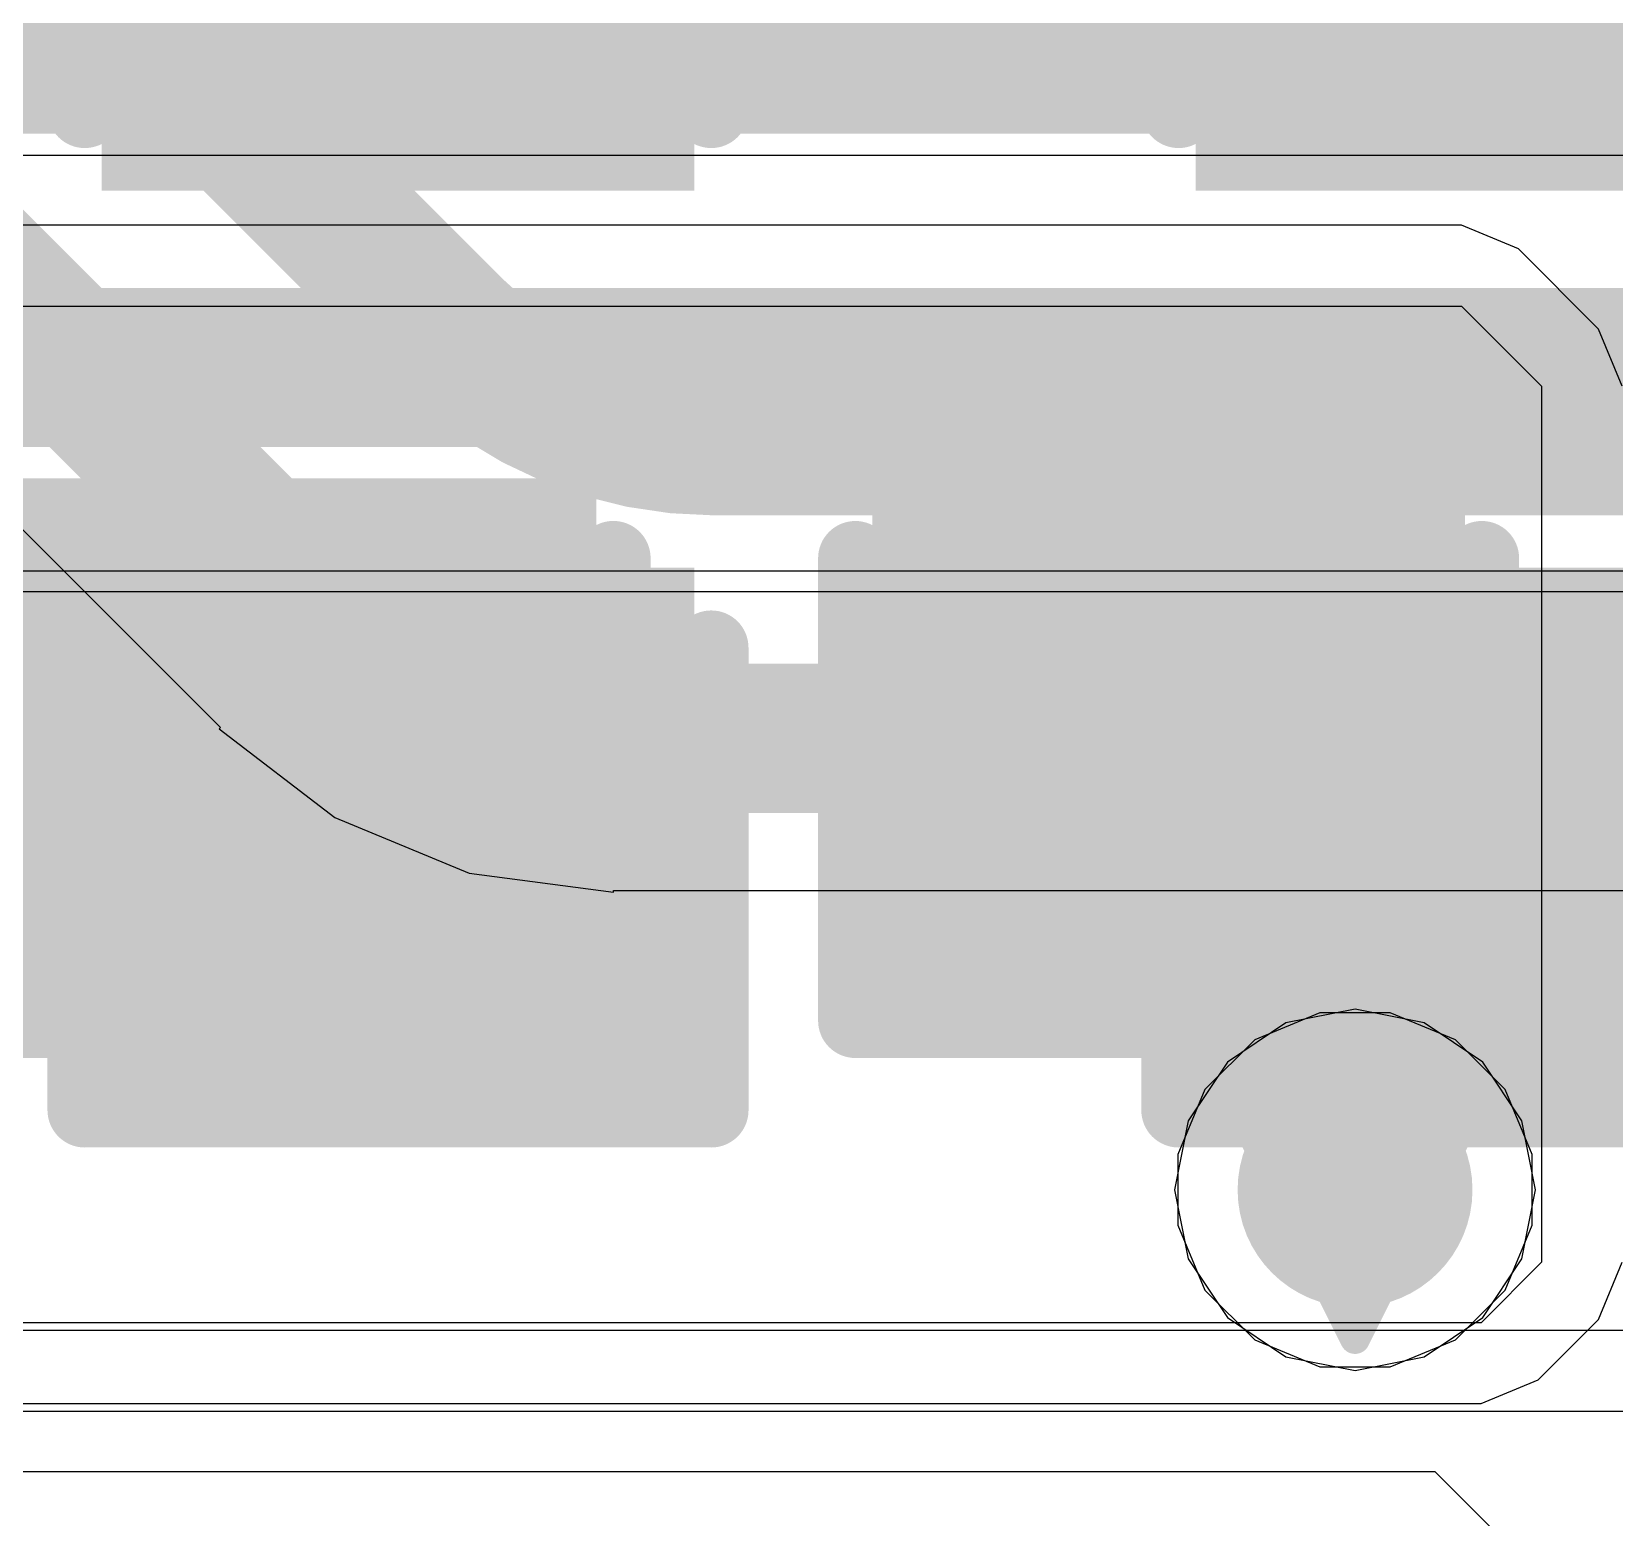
# Model space of a CAD drawing. Header units: inches. Extents: x -6 to 284, y -12 to 154.
# Drawn here: x 40.923 to 43.618, y 16.033 to 18.563 of the extents above; entities that cross this region are included whole.
import ezdxf

# ---------------------------------------------------------------- set-up
doc = ezdxf.new("R2010")
doc.units = ezdxf.units.IN
for name, color, linetype in [('Bottom Layer', 5, 'Continuous'), ('Bottom Overlay', 54, 'Continuous'), ('Bottom Paste', 16, 'Continuous'), ('Bottom Solder', 6, 'Continuous'), ('Drill Drawing', 1, 'Continuous'), ('GND-1', 16, 'Continuous'), ('GND-2', 90, 'Continuous'), ('GND-3', 216, 'Continuous'), ('GND-4', 54, 'Continuous'), ('PWR-1', 156, 'Continuous'), ('PWR-2', 130, 'Continuous'), ('Signal L1', 76, 'Continuous'), ('Signal L2', 6, 'Continuous'), ('Top Layer', 1, 'Continuous'), ('Top Overlay', 2, 'Continuous'), ('Top Paste', 8, 'Continuous'), ('Top Solder', 216, 'Continuous'), ('Via Holes', 16, 'Continuous')]:
    doc.layers.add(name, color=color, linetype=linetype)

# ---------------------------------------------------------------- blocks, each defined once
blk = doc.blocks.new('C___0603_B_409')
at = {"layer": 'Bottom Layer'}
for points in [[(-1.143, -0.4445), (-1.143, 0.4445), (-0.381, 0.4445), (-0.381, -0.4445)], [(0.381, -0.4445), (0.381, 0.4445), (1.143, 0.4445), (1.143, -0.4445)]]:
    blk.add_hatch(color=5, dxfattribs=at).paths.add_polyline_path(points)
at = {"layer": 'Bottom Paste'}
for points in [[(-1.143, -0.4445), (-1.143, 0.4445), (-0.381, 0.4445), (-0.381, -0.4445)], [(0.381, -0.4445), (0.381, 0.4445), (1.143, 0.4445), (1.143, -0.4445)]]:
    blk.add_hatch(color=16, dxfattribs=at).paths.add_polyline_path(points)
at = {"layer": 'Bottom Solder'}
for points in [[(-1.203, -0.5045), (-1.203, 0.5045), (-0.321, 0.5045), (-0.321, -0.5045)], [(0.321, -0.5045), (0.321, 0.5045), (1.203, 0.5045), (1.203, -0.5045)]]:
    blk.add_hatch(color=6, dxfattribs=at).paths.add_polyline_path(points)
at = {"layer": 'Bottom Overlay'}
for points in [[(-0.4572, 0.5334, 0.127, 0.127, 0), (-1.2446, 0.5334, 0.127, 0.127, 0)], [(1.2446, 0.5334, 0.127, 0.127, 0), (0.4572, 0.5334, 0.127, 0.127, 0)], [(1.2446, -0.5334, 0.127, 0.127, 0), (1.2446, 0.5334, 0.127, 0.127, 0)], [(-0.4572, -0.5334, 0.127, 0.127, 0), (-1.2446, -0.5334, 0.127, 0.127, 0)], [(1.2446, -0.5334, 0.127, 0.127, 0), (0.4572, -0.5334, 0.127, 0.127, 0)]]:
    blk.add_lwpolyline(points, format="xyseb", dxfattribs=at)
for points in [[(-0.4889, 0.5334, 0.0635, 0.0635, 1), (-0.4254, 0.5334, 0.0635, 0.0635, 1)], [(0.4255, 0.5334, 0.0635, 0.0635, 1), (0.489, 0.5334, 0.0635, 0.0635, 1)], [(1.2129, 0.5334, 0.0635, 0.0635, 1), (1.2764, 0.5334, 0.0635, 0.0635, 1)], [(1.2129, 0.5334, 0.0635, 0.0635, 1), (1.2764, 0.5334, 0.0635, 0.0635, 1)], [(-0.4889, -0.5334, 0.0635, 0.0635, 1), (-0.4254, -0.5334, 0.0635, 0.0635, 1)], [(0.4255, -0.5334, 0.0635, 0.0635, 1), (0.489, -0.5334, 0.0635, 0.0635, 1)], [(1.2129, -0.5334, 0.0635, 0.0635, 1), (1.2764, -0.5334, 0.0635, 0.0635, 1)], [(1.2129, -0.5334, 0.0635, 0.0635, 1), (1.2764, -0.5334, 0.0635, 0.0635, 1)]]:
    blk.add_lwpolyline(points, format="xyseb", close=True, dxfattribs=at)
blk = doc.blocks.new('C___0603_B_413')
at = {"layer": 'Bottom Layer'}
for points in [[(-1.143, -0.4445), (-1.143, 0.4445), (-0.381, 0.4445), (-0.381, -0.4445)], [(0.381, -0.4445), (0.381, 0.4445), (1.143, 0.4445), (1.143, -0.4445)]]:
    blk.add_hatch(color=5, dxfattribs=at).paths.add_polyline_path(points)
at = {"layer": 'Bottom Paste'}
for points in [[(-1.143, -0.4445), (-1.143, 0.4445), (-0.381, 0.4445), (-0.381, -0.4445)], [(0.381, -0.4445), (0.381, 0.4445), (1.143, 0.4445), (1.143, -0.4445)]]:
    blk.add_hatch(color=16, dxfattribs=at).paths.add_polyline_path(points)
at = {"layer": 'Bottom Solder'}
for points in [[(-1.203, -0.5045), (-1.203, 0.5045), (-0.321, 0.5045), (-0.321, -0.5045)], [(0.321, -0.5045), (0.321, 0.5045), (1.203, 0.5045), (1.203, -0.5045)]]:
    blk.add_hatch(color=6, dxfattribs=at).paths.add_polyline_path(points)
at = {"layer": 'Bottom Overlay'}
for points in [[(-0.4572, 0.5334, 0.127, 0.127, 0), (-1.2446, 0.5334, 0.127, 0.127, 0)], [(1.2446, 0.5334, 0.127, 0.127, 0), (0.4572, 0.5334, 0.127, 0.127, 0)], [(1.2446, -0.5334, 0.127, 0.127, 0), (1.2446, 0.5334, 0.127, 0.127, 0)]]:
    blk.add_lwpolyline(points, format="xyseb", dxfattribs=at)
for points in [[(-0.4889, 0.5334, 0.0635, 0.0635, 1), (-0.4254, 0.5334, 0.0635, 0.0635, 1)], [(0.4254, 0.5334, 0.0635, 0.0635, 1), (0.4889, 0.5334, 0.0635, 0.0635, 1)], [(1.2128, 0.5334, 0.0635, 0.0635, 1), (1.2764, 0.5334, 0.0635, 0.0635, 1)], [(1.2128, 0.5334, 0.0635, 0.0635, 1), (1.2764, 0.5334, 0.0635, 0.0635, 1)]]:
    blk.add_lwpolyline(points, format="xyseb", close=True, dxfattribs=at)
blk = doc.blocks.new('C___0603_450')
at = {"layer": 'Top Layer'}
for points in [[(-0.381, 0.4445), (-0.381, -0.4445), (-1.143, -0.4445), (-1.143, 0.4445)], [(1.143, 0.4445), (1.143, -0.4445), (0.381, -0.4445), (0.381, 0.4445)]]:
    blk.add_hatch(color=1, dxfattribs=at).paths.add_polyline_path(points)
at = {"layer": 'Top Paste'}
for points in [[(-0.381, 0.4445), (-0.381, -0.4445), (-1.143, -0.4445), (-1.143, 0.4445)], [(1.143, 0.4445), (1.143, -0.4445), (0.381, -0.4445), (0.381, 0.4445)]]:
    blk.add_hatch(color=8, dxfattribs=at).paths.add_polyline_path(points)
at = {"layer": 'Top Solder'}
for points in [[(-0.321, 0.5045), (-0.321, -0.5045), (-1.203, -0.5045), (-1.203, 0.5045)], [(1.203, 0.5045), (1.203, -0.5045), (0.321, -0.5045), (0.321, 0.5045)]]:
    blk.add_hatch(color=216, dxfattribs=at).paths.add_polyline_path(points)
at = {"layer": 'Top Overlay'}
for points in [[(1.2446, -0.5334, 0.127, 0.127, 0), (1.2446, 0.5334, 0.127, 0.127, 0)], [(-0.4572, -0.5334, 0.127, 0.127, 0), (-1.2446, -0.5334, 0.127, 0.127, 0)], [(1.2446, -0.5334, 0.127, 0.127, 0), (0.4572, -0.5334, 0.127, 0.127, 0)]]:
    blk.add_lwpolyline(points, format="xyseb", dxfattribs=at)
for points in [[(-0.4889, -0.5334, 0.0635, 0.0635, 1), (-0.4254, -0.5334, 0.0635, 0.0635, 1)], [(0.4254, -0.5334, 0.0635, 0.0635, 1), (0.4889, -0.5334, 0.0635, 0.0635, 1)], [(1.2128, -0.5334, 0.0635, 0.0635, 1), (1.2764, -0.5334, 0.0635, 0.0635, 1)], [(1.2128, -0.5334, 0.0635, 0.0635, 1), (1.2764, -0.5334, 0.0635, 0.0635, 1)]]:
    blk.add_lwpolyline(points, format="xyseb", close=True, dxfattribs=at)
blk = doc.blocks.new('C___0603_451')
at = {"layer": 'Top Layer'}
for points in [[(-0.381, 0.4445), (-0.381, -0.4445), (-1.143, -0.4445), (-1.143, 0.4445)], [(1.143, 0.4445), (1.143, -0.4445), (0.381, -0.4445), (0.381, 0.4445)]]:
    blk.add_hatch(color=1, dxfattribs=at).paths.add_polyline_path(points)
at = {"layer": 'Top Paste'}
for points in [[(-0.381, 0.4445), (-0.381, -0.4445), (-1.143, -0.4445), (-1.143, 0.4445)], [(1.143, 0.4445), (1.143, -0.4445), (0.381, -0.4445), (0.381, 0.4445)]]:
    blk.add_hatch(color=8, dxfattribs=at).paths.add_polyline_path(points)
at = {"layer": 'Top Solder'}
for points in [[(-0.321, 0.5045), (-0.321, -0.5045), (-1.203, -0.5045), (-1.203, 0.5045)], [(1.203, 0.5045), (1.203, -0.5045), (0.321, -0.5045), (0.321, 0.5045)]]:
    blk.add_hatch(color=216, dxfattribs=at).paths.add_polyline_path(points)
at = {"layer": 'Top Overlay'}
for points in [[(-0.4572, 0.5334, 0.127, 0.127, 0), (-1.2446, 0.5334, 0.127, 0.127, 0)], [(1.2446, 0.5334, 0.127, 0.127, 0), (0.4572, 0.5334, 0.127, 0.127, 0)], [(1.2446, -0.5334, 0.127, 0.127, 0), (1.2446, 0.5334, 0.127, 0.127, 0)], [(-0.4572, -0.5334, 0.127, 0.127, 0), (-1.2446, -0.5334, 0.127, 0.127, 0)], [(1.2446, -0.5334, 0.127, 0.127, 0), (0.4572, -0.5334, 0.127, 0.127, 0)]]:
    blk.add_lwpolyline(points, format="xyseb", dxfattribs=at)
for points in [[(-0.4889, 0.5334, 0.0635, 0.0635, 1), (-0.4254, 0.5334, 0.0635, 0.0635, 1)], [(0.4254, 0.5334, 0.0635, 0.0635, 1), (0.4889, 0.5334, 0.0635, 0.0635, 1)], [(1.2128, 0.5334, 0.0635, 0.0635, 1), (1.2764, 0.5334, 0.0635, 0.0635, 1)], [(1.2128, 0.5334, 0.0635, 0.0635, 1), (1.2764, 0.5334, 0.0635, 0.0635, 1)], [(-0.4889, -0.5334, 0.0635, 0.0635, 1), (-0.4254, -0.5334, 0.0635, 0.0635, 1)], [(0.4254, -0.5334, 0.0635, 0.0635, 1), (0.4889, -0.5334, 0.0635, 0.0635, 1)], [(1.2128, -0.5334, 0.0635, 0.0635, 1), (1.2764, -0.5334, 0.0635, 0.0635, 1)], [(1.2128, -0.5334, 0.0635, 0.0635, 1), (1.2764, -0.5334, 0.0635, 0.0635, 1)]]:
    blk.add_lwpolyline(points, format="xyseb", close=True, dxfattribs=at)

msp = doc.modelspace()

# ---------------------------------------------------------------- hatches: boundary and pattern name
at = {"layer": 'Bottom Layer'}
h = msp.add_hatch(color=5, dxfattribs=at)
edge = h.paths.add_edge_path()
edge.add_arc((43.1763, 16.591), 0.2, 0, 360)
at = {"layer": 'GND-1'}
h = msp.add_hatch(color=16, dxfattribs=at)
edge = h.paths.add_edge_path()
edge.add_arc((43.1763, 16.591), 0.2, 0, 360)
at = {"layer": 'GND-2'}
h = msp.add_hatch(color=90, dxfattribs=at)
edge = h.paths.add_edge_path()
edge.add_arc((43.1763, 16.591), 0.2, 0, 360)
at = {"layer": 'GND-3'}
h = msp.add_hatch(color=216, dxfattribs=at)
edge = h.paths.add_edge_path()
edge.add_arc((43.1763, 16.591), 0.2, 0, 360)
at = {"layer": 'GND-4'}
h = msp.add_hatch(color=54, dxfattribs=at)
edge = h.paths.add_edge_path()
edge.add_arc((43.1763, 16.591), 0.2, 0, 360)
at = {"layer": 'PWR-1'}
h = msp.add_hatch(color=156, dxfattribs=at)
edge = h.paths.add_edge_path()
edge.add_arc((43.1763, 16.591), 0.2, 0, 360)
at = {"layer": 'PWR-2'}
h = msp.add_hatch(color=130, dxfattribs=at)
edge = h.paths.add_edge_path()
edge.add_arc((43.1763, 16.591), 0.2, 0, 360)
at = {"layer": 'Signal L1'}
h = msp.add_hatch(color=76, dxfattribs=at)
edge = h.paths.add_edge_path()
edge.add_arc((43.1763, 16.591), 0.2, 0, 360)
at = {"layer": 'Signal L2'}
h = msp.add_hatch(color=6, dxfattribs=at)
edge = h.paths.add_edge_path()
edge.add_arc((43.1763, 16.591), 0.2, 0, 360)
at = {"layer": 'Top Layer'}
h = msp.add_hatch(color=1, dxfattribs=at)
edge = h.paths.add_edge_path()
edge.add_arc((43.1763, 16.591), 0.2, 0, 360)
at = {"layer": 'Via Holes'}
h = msp.add_hatch(color=7, dxfattribs=at)
edge = h.paths.add_edge_path()
edge.add_arc((43.1763, 16.591), 0.1, 0, 360)

# ---------------------------------------------------------------- linework, layer by layer
at = {"layer": 'Bottom Layer'}
for p, q in [((43.3573, 18.2333), (40.8848, 18.2333)), ((43.4545, 18.193), (43.3573, 18.2333)), ((43.3573, 18.2333), (43.3573, 18.2333)), ((43.591, 18.0565), (43.4545, 18.193)), ((40.8278, 18.0958), (43.3573, 18.0958)), ((43.3573, 18.0958), (43.4938, 17.9593)), ((43.6313, 17.9593), (43.591, 18.0565)), ((43.4938, 17.9593), (43.4938, 16.4676)), ((43.4938, 16.4676), (43.3908, 16.3646)), ((43.591, 16.3704), (43.6313, 16.4676)), ((43.3908, 16.3646), (38.9085, 16.3645)), ((43.488, 16.2673), (43.591, 16.3704)), ((43.3908, 16.2271), (43.488, 16.2673)), ((38.9689, 16.2271), (43.3907, 16.2271)), ((43.3907, 16.2271), (43.3908, 16.2271))]:
    msp.add_line(p, q, dxfattribs=at)
at = {"layer": 'Drill Drawing'}
for points in [[(42.9223, 16.845, 0.0508, 0.0508, 0), (43.4303, 16.845, 0.0508, 0.0508, 0)], [(42.9223, 16.845, 0.0508, 0.0508, 0), (43.1763, 16.337, 0.0508, 0.0508, 0)], [(43.1763, 16.337, 0.0508, 0.0508, 0), (43.4303, 16.845, 0.0508, 0.0508, 0)]]:
    msp.add_lwpolyline(points, format="xyseb", dxfattribs=at)
for points in [[(42.9096, 16.845, 0.0254, 0.0254, 1), (42.935, 16.845, 0.0254, 0.0254, 1)], [(42.9096, 16.845, 0.0254, 0.0254, 1), (42.935, 16.845, 0.0254, 0.0254, 1)], [(43.4176, 16.845, 0.0254, 0.0254, 1), (43.443, 16.845, 0.0254, 0.0254, 1)], [(43.4176, 16.845, 0.0254, 0.0254, 1), (43.443, 16.845, 0.0254, 0.0254, 1)], [(43.1636, 16.337, 0.0254, 0.0254, 1), (43.189, 16.337, 0.0254, 0.0254, 1)], [(43.1636, 16.337, 0.0254, 0.0254, 1), (43.189, 16.337, 0.0254, 0.0254, 1)]]:
    msp.add_lwpolyline(points, format="xyseb", close=True, dxfattribs=at)
at = {"layer": 'GND-1'}
for p, q in [((43.1163, 16.8926), (43.0055, 16.8466)), ((43.2363, 16.8926), (43.1163, 16.8926)), ((43.3472, 16.8466), (43.2363, 16.8926)), ((43.0055, 16.8466), (42.9207, 16.7618)), ((43.432, 16.7618), (43.3472, 16.8466)), ((42.9207, 16.7618), (42.8747, 16.651)), ((43.4779, 16.651), (43.432, 16.7618)), ((42.8747, 16.651), (42.8747, 16.531)), ((43.4779, 16.531), (43.4779, 16.651)), ((42.8747, 16.531), (42.9207, 16.4201)), ((43.432, 16.4201), (43.4779, 16.531)), ((42.9207, 16.4201), (43.0055, 16.3353)), ((43.3472, 16.3353), (43.432, 16.4201)), ((43.0055, 16.3353), (43.1163, 16.2894)), ((43.2363, 16.2894), (43.3472, 16.3353)), ((43.1163, 16.2894), (43.2363, 16.2894))]:
    msp.add_line(p, q, dxfattribs=at)
at = {"layer": 'GND-2'}
for p, q in [((43.1163, 16.8926), (43.0055, 16.8466)), ((43.2363, 16.8926), (43.1163, 16.8926)), ((43.3472, 16.8466), (43.2363, 16.8926)), ((43.0055, 16.8466), (42.9207, 16.7618)), ((43.432, 16.7618), (43.3472, 16.8466)), ((42.9207, 16.7618), (42.8747, 16.651)), ((43.4779, 16.651), (43.432, 16.7618)), ((42.8747, 16.651), (42.8747, 16.531)), ((43.4779, 16.531), (43.4779, 16.651)), ((42.8747, 16.531), (42.9207, 16.4201)), ((43.432, 16.4201), (43.4779, 16.531)), ((42.9207, 16.4201), (43.0055, 16.3353)), ((43.3472, 16.3353), (43.432, 16.4201)), ((43.0055, 16.3353), (43.1163, 16.2894)), ((43.2363, 16.2894), (43.3472, 16.3353)), ((43.1163, 16.2894), (43.2363, 16.2894))]:
    msp.add_line(p, q, dxfattribs=at)
at = {"layer": 'GND-3'}
for p, q in [((43.1163, 16.8926), (43.0055, 16.8466)), ((43.2363, 16.8926), (43.1163, 16.8926)), ((43.3472, 16.8466), (43.2363, 16.8926)), ((43.0055, 16.8466), (42.9207, 16.7618)), ((43.432, 16.7618), (43.3472, 16.8466)), ((42.9207, 16.7618), (42.8747, 16.651)), ((43.4779, 16.651), (43.432, 16.7618)), ((42.8747, 16.651), (42.8747, 16.531)), ((43.4779, 16.531), (43.4779, 16.651)), ((42.8747, 16.531), (42.9207, 16.4201)), ((43.432, 16.4201), (43.4779, 16.531)), ((42.9207, 16.4201), (43.0055, 16.3353)), ((43.3472, 16.3353), (43.432, 16.4201)), ((43.0055, 16.3353), (43.1163, 16.2894)), ((43.2363, 16.2894), (43.3472, 16.3353)), ((43.1163, 16.2894), (43.2363, 16.2894))]:
    msp.add_line(p, q, dxfattribs=at)
at = {"layer": 'GND-4'}
for p, q in [((43.1163, 16.8926), (43.0055, 16.8466)), ((43.2363, 16.8926), (43.1163, 16.8926)), ((43.3472, 16.8466), (43.2363, 16.8926)), ((43.0055, 16.8466), (42.9207, 16.7618)), ((43.432, 16.7618), (43.3472, 16.8466)), ((42.9207, 16.7618), (42.8747, 16.651)), ((43.4779, 16.651), (43.432, 16.7618)), ((42.8747, 16.651), (42.8747, 16.531)), ((43.4779, 16.531), (43.4779, 16.651)), ((42.8747, 16.531), (42.9207, 16.4201)), ((43.432, 16.4201), (43.4779, 16.531)), ((42.9207, 16.4201), (43.0055, 16.3353)), ((43.3472, 16.3353), (43.432, 16.4201)), ((43.0055, 16.3353), (43.1163, 16.2894)), ((43.2363, 16.2894), (43.3472, 16.3353)), ((43.1163, 16.2894), (43.2363, 16.2894))]:
    msp.add_line(p, q, dxfattribs=at)
at = {"layer": 'PWR-1'}
for p, q in [((40.5012, 18.1211), (41.2443, 17.378)), ((41.2443, 17.378), (41.2421, 17.3757)), ((41.2421, 17.3757), (41.4387, 17.2249)), ((41.4387, 17.2249), (41.6676, 17.1301)), ((41.6676, 17.1301), (41.9132, 17.0977)), ((41.9132, 17.0977), (41.9132, 17.1009)), ((41.9132, 17.1009), (44.96, 17.1009)), ((43.0587, 16.8751), (42.9589, 16.8084)), ((43.1763, 16.8985), (43.0587, 16.8751)), ((43.294, 16.8751), (43.1763, 16.8985)), ((43.3938, 16.8084), (43.294, 16.8751)), ((42.9589, 16.8084), (42.8922, 16.7086)), ((43.4604, 16.7086), (43.3938, 16.8084)), ((42.8922, 16.7086), (42.8688, 16.591)), ((43.4838, 16.591), (43.4604, 16.7086)), ((42.8688, 16.591), (42.8922, 16.4733)), ((43.4604, 16.4733), (43.4838, 16.591)), ((42.8922, 16.4733), (42.9589, 16.3735)), ((43.3938, 16.3735), (43.4604, 16.4733)), ((42.9589, 16.3735), (43.0587, 16.3069)), ((43.294, 16.3069), (43.3938, 16.3735)), ((43.0587, 16.3069), (43.1763, 16.2835)), ((43.1763, 16.2835), (43.294, 16.3069))]:
    msp.add_line(p, q, dxfattribs=at)
for points in [[(42.422, 18.5622, 0.254, 0.254, -0.198912), (41.7253, 18.8507, 0.254, 0.254, 0)], [(40.9359, 18.7511, 0.254, 0.254, 0), (41.6336, 18.0535, 0.254, 0.254, 0)], [(42.422, 18.5622, 0.254, 0.254, 0), (57.4053, 18.5622, 0.254, 0.254, 0)], [(40.6844, 18.3041, 0.254, 0.254, 0), (41.4275, 17.5611, 0.254, 0.254, 0)], [(42.0851, 17.8664, 0.254, 0.254, -0.198912), (41.6336, 18.0535, 0.254, 0.254, 0)], [(42.0851, 17.8664, 0.254, 0.254, 0), (45.327, 17.8664, 0.254, 0.254, 0)], [(41.9132, 17.3599, 0.254, 0.254, -0.198912), (41.4275, 17.5611, 0.254, 0.254, 0)], [(41.9132, 17.3599, 0.254, 0.254, 0), (45.0672, 17.3599, 0.254, 0.254, 0)]]:
    msp.add_lwpolyline(points, format="xyseb", dxfattribs=at)
for points in [[(42.3585, 18.5622, 0.127, 0.127, 1), (42.4855, 18.5622, 0.127, 0.127, 1)], [(42.3585, 18.5622, 0.127, 0.127, 1), (42.4855, 18.5622, 0.127, 0.127, 1)], [(41.5701, 18.0535, 0.127, 0.127, 1), (41.6971, 18.0535, 0.127, 0.127, 1)], [(41.5701, 18.0535, 0.127, 0.127, 1), (41.6971, 18.0535, 0.127, 0.127, 1)], [(42.0216, 17.8664, 0.127, 0.127, 1), (42.1486, 17.8664, 0.127, 0.127, 1)], [(42.0216, 17.8664, 0.127, 0.127, 1), (42.1486, 17.8664, 0.127, 0.127, 1)], [(41.364, 17.5611, 0.127, 0.127, 1), (41.491, 17.5611, 0.127, 0.127, 1)], [(41.364, 17.5611, 0.127, 0.127, 1), (41.491, 17.5611, 0.127, 0.127, 1)], [(41.8497, 17.3599, 0.127, 0.127, 1), (41.9767, 17.3599, 0.127, 0.127, 1)], [(41.8497, 17.3599, 0.127, 0.127, 1), (41.9767, 17.3599, 0.127, 0.127, 1)]]:
    msp.add_lwpolyline(points, format="xyseb", close=True, dxfattribs=at)
at = {"layer": 'PWR-2'}
for p, q in [((39.0721, 17.61), (46.5762, 17.61)), ((43.3129, 16.1108), (38.8846, 16.1108)), ((48.6931, 10.7306), (43.3129, 16.1108))]:
    msp.add_line(p, q, dxfattribs=at)
for points in [[(38.7503, 18.5166, 0.254, 0.254, 0), (55.1182, 18.5166, 0.254, 0.254, 0)], [(38.949, 17.9997, 0.254, 0.254, 0), (46.5528, 17.9997, 0.254, 0.254, 0)]]:
    msp.add_lwpolyline(points, format="xyseb", dxfattribs=at)
at = {"layer": 'Signal L1'}
msp.add_lwpolyline([(30.5716, 18.4858, 0.1422, 0.1422, 0), (45.8381, 18.4858, 0.1422, 0.1422, 0)], format="xyseb", dxfattribs=at)
at = {"layer": 'Top Layer'}
for p, q in [((47.1935, 18.3522), (39.0721, 18.3522)), ((47.0665, 18.3522), (39.0721, 18.3522)), ((45.7091, 18.3522), (39.0772, 18.3522)), ((39.0721, 17.6448), (47.1935, 17.6448)), ((39.0772, 17.6448), (45.7989, 17.6448)), ((43.7717, 16.3515), (39.1923, 16.3515)), ((39.1923, 16.214), (43.7147, 16.214))]:
    msp.add_line(p, q, dxfattribs=at)
msp.add_lwpolyline([(38.9712, 17.9831, 0.254, 0.254, 0), (47.8435, 17.9831, 0.254, 0.254, 0)], format="xyseb", dxfattribs=at)

# ---------------------------------------------------------------- block references
at = {"rotation": 270}
for name, p in [('C___0603_B_413', (41.3798, 18.1236)), ('C___0603_B_409', (42.8588, 18.1236)), ('C___0603_451', (41.5465, 17.9712)), ('C___0603_450', (43.4092, 17.9712))]:
    msp.add_blockref(name, p, dxfattribs=at)

doc.saveas('drawing.dxf')
